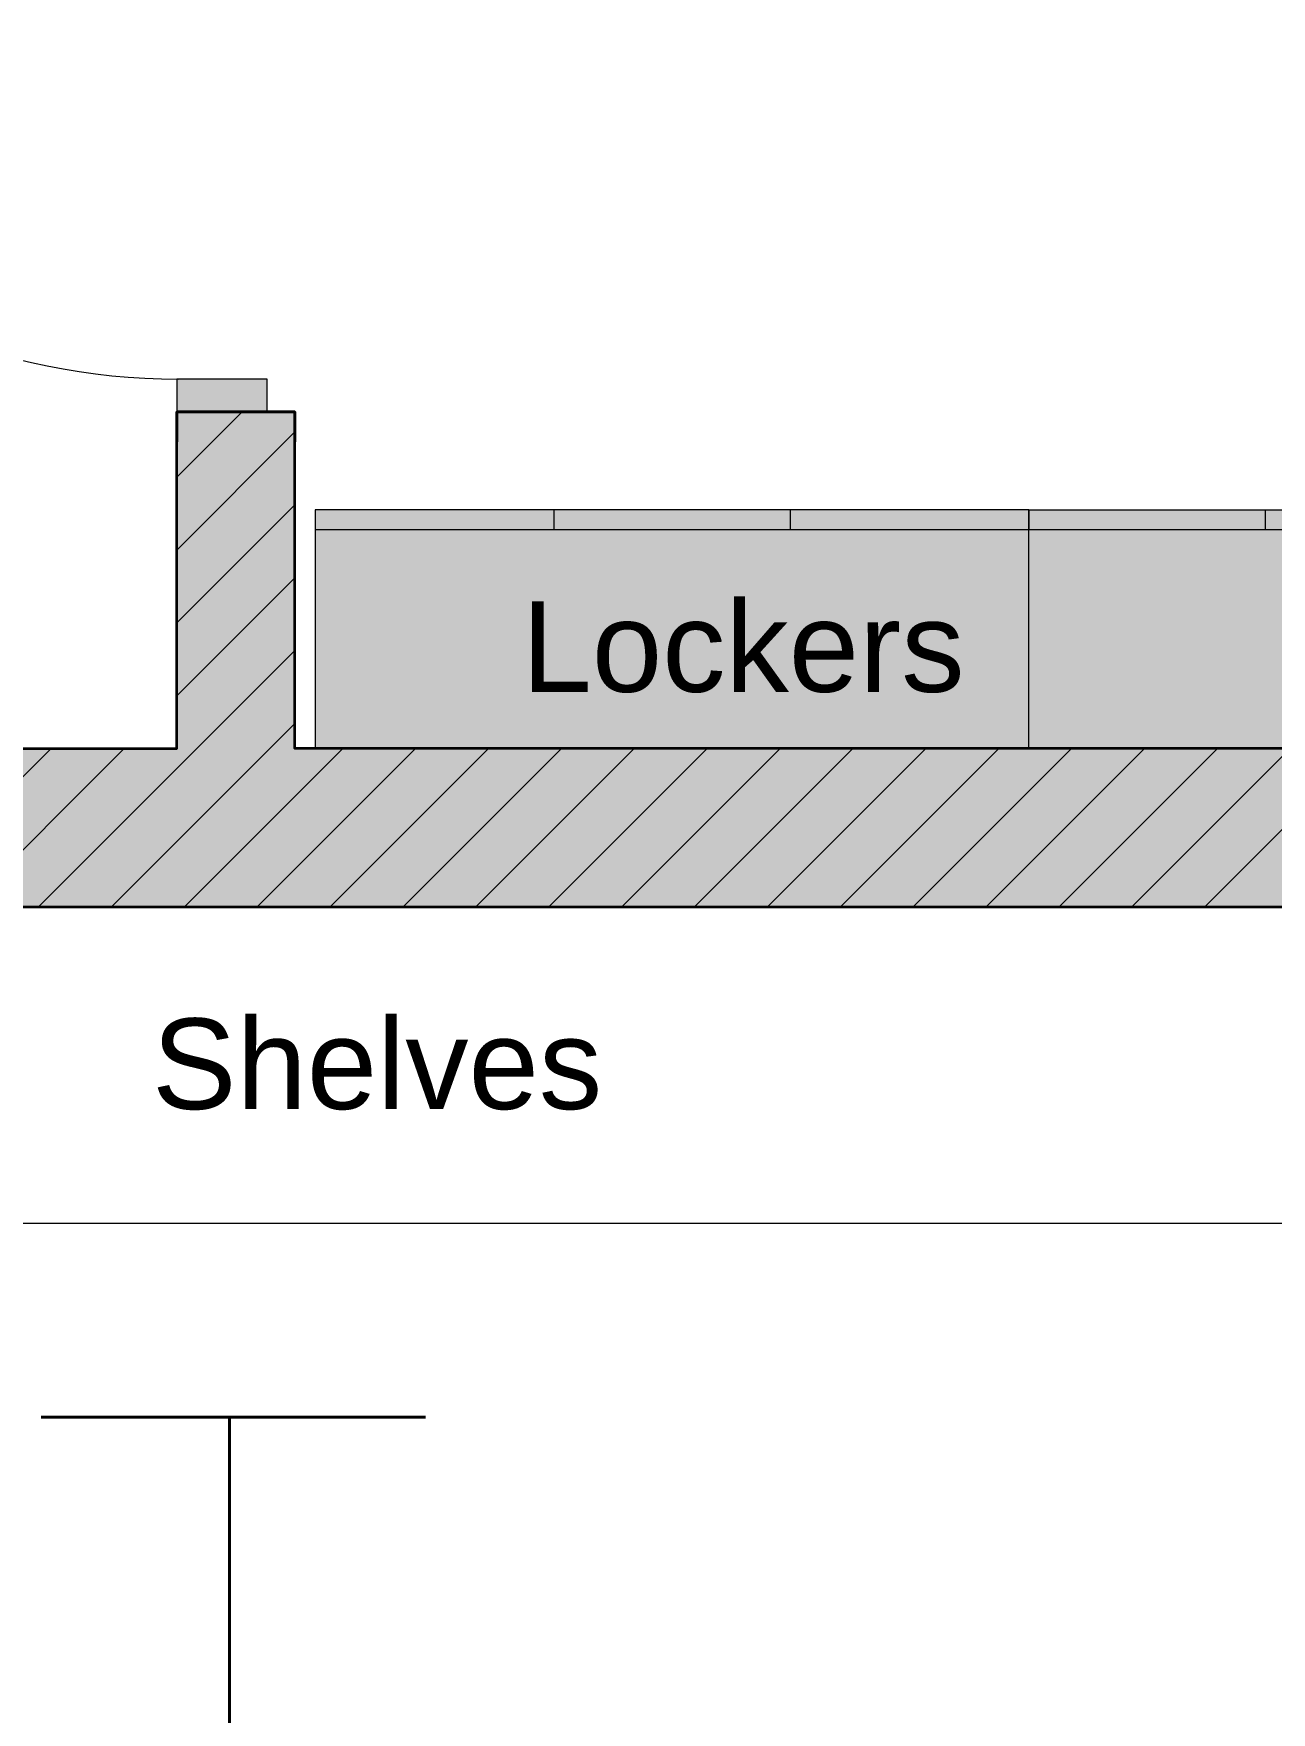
# Model space of a CAD drawing. Header units: millimetres. Extents: x 0 to 72213, y -495 to 58962.
# Drawn here: x 18838 to 21965, y 48673 to 52914 of the extents above; entities that cross this region are included whole.
import ezdxf

# ---------------------------------------------------------------- set-up
doc = ezdxf.new("R2010")
doc.units = ezdxf.units.MM
doc.header["$MEASUREMENT"] = 0
doc.layers.add('PDF_Geometry', color=7, linetype='Continuous', true_color=0xfd8379)
doc.layers.add('PDF_Solid Fills', color=7, linetype='Continuous', true_color=0xffffff)
doc.layers.add('PDF_Text', color=7, linetype='Continuous')
doc.styles.add('PDF Arial-BoldMT', font='arial.ttf')

msp = doc.modelspace()

# ---------------------------------------------------------------- linework, layer by layer
at = {"layer": 'PDF_Geometry', "color": 7, "lineweight": 35}
for points in [[(13199.2, 56809.9), (16850.4, 56809.9), (16850.4, 56714.7), (16850.4, 56409.9), (15599.4, 56409.9), (15599.4, 54060.4), (19396.6, 54060.4), (19396.6, 53762), (15599.4, 53762), (15599.4, 51107.7), (19199.8, 51107.7), (19199.8, 51958.6), (19428.4, 51958.6), (19199.8, 51958.6), (19199.8, 51882.4), (19199.8, 51958.6)], [(19199.8, 51882.4), (19199.8, 51958.6), (19428.4, 51958.6), (19498.2, 51958.6), (19498.2, 51882.4)], [(23098.6, 44307.1), (23498.6, 44307.1), (23498.6, 44707.1), (23498.6, 50707.7), (24101.9, 50707.7), (24101.9, 50879.1), (24101.9, 51107.7), (19498.2, 51107.7), (19498.2, 51958.6), (19428.4, 51958.6), (19498.2, 51958.6), (19498.2, 51882.4), (19498.2, 51958.6)], [(16850.4, 44307.1), (16945.6, 44307.1), (16945.6, 44503.9), (16945.6, 44605.5), (16945.6, 44707.1), (15599.4, 44707.1), (15599.4, 50707.7), (23098.6, 50707.7), (23098.6, 44707.1)]]:
    msp.add_lwpolyline(points, dxfattribs=at)
at = {"layer": 'PDF_Geometry', "color": 30, "lineweight": 20, "true_color": 0xff6600}
msp.add_lwpolyline([(19428.4, 51958.6), (19428.4, 52041.2), (19199.8, 52041.2), (19199.8, 51958.6)], close=True, dxfattribs=at)
at = {"layer": 'PDF_Geometry', "lineweight": 9}
for points in [[(19199.8, 51793.5), (19364.9, 51958.6)], [(19199.8, 51609.4), (19498.2, 51907.8)], [(19199.8, 51425.2), (19498.2, 51723.7)], [(19199.8, 51241.1), (19498.2, 51539.5)], [(18850.6, 50707.7), (19250.6, 51107.7), (19498.2, 51355.4)], [(19034.7, 50707.7), (19434.7, 51107.7), (19498.2, 51171.2)], [(18482.3, 50707.7), (18882.3, 51107.7)], [(18666.4, 50707.7), (19066.5, 51107.7)], [(19218.9, 50707.7), (19618.9, 51107.7)], [(19403, 50707.7), (19803, 51107.7)], [(19587.1, 50707.7), (19987.2, 51107.7)], [(19771.3, 50707.7), (20171.3, 51107.7)], [(19955.4, 50707.7), (20355.5, 51107.7)], [(20139.6, 50707.7), (20539.6, 51107.7)], [(20323.7, 50707.7), (20723.8, 51107.7)], [(20507.9, 50707.7), (20907.9, 51107.7)], [(20692, 50707.7), (21092.1, 51107.7)], [(20876.2, 50707.7), (21276.2, 51107.7)], [(21060.3, 50707.7), (21460.3, 51107.7)], [(21244.4, 50707.7), (21644.5, 51107.7)], [(21428.6, 50707.7), (21828.6, 51107.7)], [(21612.7, 50707.7), (22012.8, 51107.7)], [(21796.9, 50707.7), (22196.9, 51107.7)]]:
    msp.add_lwpolyline(points, dxfattribs=at)
at = {"layer": 'PDF_Geometry', "color": 7, "lineweight": 0, "true_color": 0xffffff, "const_width": 603.2}
msp.add_lwpolyline([(23149.4, 51409.4), (21352.4, 51409.4), (19549, 51409.4)], dxfattribs=at)
at = {"layer": 'PDF_Geometry', "color": 39, "lineweight": 13, "true_color": 0x563838}
for points in [[(21352.4, 51711), (21352.4, 51660.2), (19549, 51660.2)], [(23149.4, 51711), (23149.4, 51107.7), (21352.4, 51107.7), (21352.4, 51711), (19549, 51711), (19549, 51107.7), (21352.4, 51107.7), (21352.4, 51711), (23149.4, 51711), (23149.4, 51660.2), (21352.4, 51660.2)], [(20152.3, 51711), (20152.3, 51660.2)], [(20749.2, 51711), (20749.2, 51660.2)], [(21949.3, 51711), (21949.3, 51660.2)]]:
    msp.add_lwpolyline(points, dxfattribs=at)
at = {"layer": 'PDF_Geometry', "color": 7, "lineweight": 13}
msp.add_lwpolyline([(15599.4, 49907.6), (15599.4, 50707.7), (23098.6, 50707.7), (23098.6, 49907.6), (16399.5, 49907.6), (16399.5, 44707.1), (15599.4, 44707.1), (15599.4, 50707.7), (16399.5, 50707.7)], dxfattribs=at)
at = {"layer": 'PDF_Geometry', "color": 1, "lineweight": 40}
for points in [[(19828.4, 49418.7), (18856.9, 49418.7)], [(19333.1, 48244), (19333.1, 49418.7)]]:
    msp.add_lwpolyline(points, dxfattribs=at)
at = {"layer": 'PDF_Geometry', "color": 30, "lineweight": 18, "true_color": 0xff6600}
msp.add_arc((19203, 53682.6), 1641.4, 180, 270, dxfattribs=at)
at = {"layer": 'PDF_Solid Fills', "transparency": 33554559}
for points in [[(19428.4, 51958.6), (19199.8, 51958.6), (19428.4, 52041.2)], [(19199.8, 51958.6), (19428.4, 52041.2), (19199.8, 52041.2)], [(19199.8, 51107.7), (19498.2, 51107.7), (19199.8, 51958.6)], [(19498.2, 51107.7), (19199.8, 51958.6), (19498.2, 51958.6)], [(15199.4, 51107.7), (15199.4, 50707.7), (24101.9, 51107.7)], [(15199.4, 50707.7), (24101.9, 51107.7), (24101.9, 50707.7)]]:
    msp.add_solid(points, dxfattribs=at)

# ---------------------------------------------------------------- texts
at = {"layer": 'PDF_Text', "char_height": 228.85, "attachment_point": 4, "style": 'PDF Arial-BoldMT'}
for s, insert in [('Lockers', (20070.5, 51363.9)), ('Shelves', (19137.1, 50309.8))]:
    msp.add_mtext(s, dxfattribs=dict(at, insert=insert))

doc.saveas('drawing.dxf')
